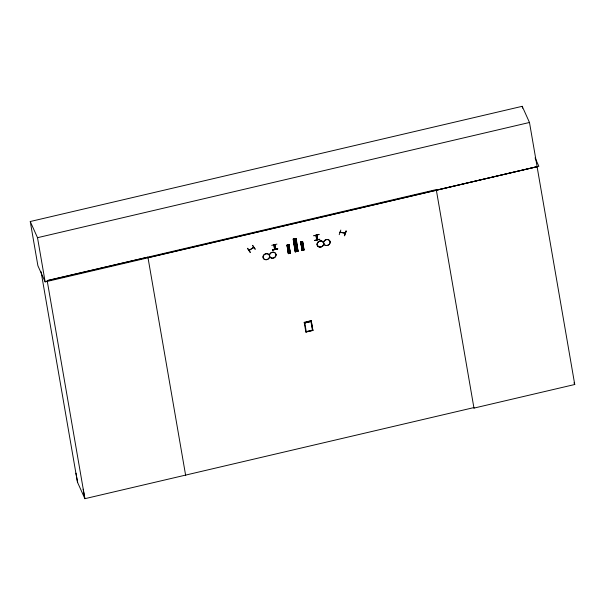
<?xml version="1.0" encoding="UTF-8"?>
<svg xmlns="http://www.w3.org/2000/svg" width="605" height="605" viewBox="0 0 605 605"><rect width="100%" height="100%" fill="white"/><g stroke="black" fill="none" stroke-linecap="round" stroke-linejoin="round"><path stroke-width="0.91" d="M274.42 247.029L274.882 246.87M275.056 247.218L274.594 247.377M312.808 330.368L311.204 320.968M249.305 249.721L249.411 249.956M253.518 247.18L253.646 247.649L253.389 247.195M250.349 252.293L247.687 248.232M340.812 230.051L339.216 234.695M344.971 233.023L345.047 233.53L344.623 232.955M344.336 235.67L346.211 231.087L345.871 230.906M346.196 231.08L344.623 235.821M249.578 250.13L249.464 249.774M345.062 233.091L340.123 232.108M250.145 252.429L247.505 248.489M249.078 250.205L253.624 247.415M298.227 251.173L295.187 251.839L293.319 238.975L296.185 238.446L298.023 251.158M294.075 238.907L293.659 238.998L295.595 251.756L293.319 238.975L294.06 238.922L296.079 251.65L294.015 238.93M290.188 253.208L288.804 244.632L286.967 245.169L288.358 253.654L288.918 253.525L287.579 245.033L287.08 245.078L288.993 244.722L290.347 253.215L288.857 244.715M295.263 238.65L297.32 251.377L295.429 238.514L295.936 238.453L297.978 251.12M288.653 244.798L289.75 253.344L290.355 253.208M288.827 244.685L289.734 253.344M300.738 241.819L302.046 250.447L300.738 241.819L302.492 241.425L303.438 250.137L302.175 241.554L303.665 250.092L304.035 250.009L302.681 241.516L300.655 241.962L302.387 250.372M301.108 241.788L302.402 250.364M288.328 253.654L290.309 253.223L289.863 253.276L288.487 244.76M297.32 251.377L297.721 251.287L295.679 238.559L297.705 251.294M302.016 250.447L304.043 250.001L302.492 241.425M302.477 250.304L302.129 250.349M303.476 250.13L303.876 249.963M274.519 246.953L274.526 247.339M317.088 237.712L316.604 237.773M310.879 321.119L312.49 330.512M252.595 245.365L255.249 249.29L252.58 245.358M248.973 249.994L249.147 250.402L253.669 247.581M330.126 241.803A3.373 2.934 -24.2 0 0 324.794 240.427A3.373 2.934 -24.2 0 0 325.664 245.479A3.373 2.934 -24.2 0 0 330.126 241.803L330.164 241.796M293.531 239.043L295.573 251.763M288.842 244.715L288.404 244.859L288.986 244.73M300.685 241.962L301.139 241.819M301.267 241.826L300.768 241.864M288.577 253.601L287.307 245.093L288.441 253.555M295.86 251.635L293.826 238.862M297.463 251.287L295.429 238.514M303.536 250.077L302.175 241.554M273.755 244.904L274.579 249.585M274.776 249.441L273.997 244.745M315.886 235.33L316.71 240.004M316.09 235.277L316.982 239.958L316.128 235.171M253.313 247.831L253.071 247.392M304.262 322.518L304.731 322.594L306.304 331.963M30.25 221.521L522.213 106.314L529.481 122.475L537.119 166.67L45.156 281.885L37.888 265.716L30.25 221.521L37.518 237.689L45.156 281.885M37.518 237.689L529.481 122.475M147.998 257.647L537.119 166.67M271.698 245.335L276.939 244.11M319.039 234.332L313.844 235.814M313.798 235.716L319.069 234.528M272.477 249.986L277.763 248.874L272.522 250.099M314.608 240.412L319.894 239.27L314.615 240.442M311.257 320.983L304.3 322.783L311.189 320.839M305.843 331.699L312.83 330.065M305.911 332.084L312.906 330.443L311.22 320.688L304.217 322.329L305.82 331.85M537.058 166.541L574.75 384.5L473.965 408.103L436.258 189.615L47.19 280.72L84.881 498.686L473.942 407.581L474.033 408.088M47.167 280.546L147.907 257.14L185.69 475.613M436.349 190.121L538.866 166.307L535.07 157.867M293.523 240.276L296.148 239.686M293.659 241.138L296.284 240.548M293.864 242.431L296.495 241.841M294.053 243.573L296.677 242.991M294.264 244.866L296.889 244.276M301.396 245.796L303.12 245.35M295.149 250.41L297.773 249.82M302.099 249.404L303.581 249.071M288.411 252.61L289.886 252.277M301.986 249.494L303.74 249.101M288.298 252.693L290.052 252.308M302.235 250.266L303.718 249.933M288.547 253.472L290.029 253.14M316.71 235.035L317.565 239.822L316.74 235.027M317.012 235.058L317.844 239.739M274.587 244.609L275.502 249.366L274.625 244.707M274.882 244.639L275.721 249.328M330.08 241.705A3.373 2.934 -24.2 0 0 324.749 240.329A3.373 2.934 -24.2 0 0 325.619 245.38A3.373 2.934 -24.2 0 0 330.08 241.705L330.156 241.743M323.698 243.248A3.388 2.949 -24.2 0 0 318.351 241.864A3.388 2.949 -24.2 0 0 319.221 246.931A3.388 2.949 -24.2 0 0 323.698 243.248A3.373 2.934 -24.2 0 0 318.336 241.826A3.373 2.934 -24.2 0 0 319.213 246.878A3.373 2.934 -24.2 0 0 323.667 243.21L323.743 243.248M340.055 232.57L340.645 232.441M293.153 239.119L295.202 251.839M296.117 251.635L295.701 251.725L293.727 238.99M249.169 250.364L248.988 249.918M317.133 237.311L316.551 237.447L317.073 237.326M344.608 233.401L344.555 233.001M573.979 382.784L574.75 384.5M344.895 233.265L339.942 232.305M340.471 232.176L340.396 232.411M339.995 232.138L340.139 232.607M302.719 242.862L300.995 243.308M302.863 243.724L301.131 244.17M302.984 244.488L301.26 244.934M289.031 246.069L287.307 246.515M289.167 246.931L287.443 247.377M289.296 247.695L287.572 248.141M289.432 248.557L287.708 249.003M305.873 331.835L312.876 330.353M83.172 489.226L84.881 498.686L77.463 482.185L41.064 271.668M75.965 473.193L77.674 482.654M522.213 106.314L522.531 108.151M277.763 248.852L272.522 250.077M287.42 244.995L288.774 253.518M287.05 245.025L288.373 253.646M288.124 248.224C288.472 249.608 289.371 247.256 288.124 248.224M301.812 245.017C302.16 246.401 303.06 244.049 301.812 245.017M269.649 255.968L269.633 255.976A3.38 2.942 -24.2 0 1 265.149 259.658A3.38 2.942 -24.2 0 1 264.279 254.599A3.38 2.942 -24.2 0 1 269.618 255.983M276.054 254.471L276.039 254.471A3.365 2.934 -24.2 0 1 271.562 258.146A3.365 2.934 -24.2 0 1 270.692 253.102A3.365 2.934 -24.2 0 1 276.009 254.478M311.333 321.406L304.353 323.07L311.333 321.406M302.629 242.287L300.882 242.681L302.629 242.287M288.94 245.494L287.186 245.887L288.94 245.494M269.626 255.915L269.611 255.923A3.365 2.934 -24.2 0 1 265.111 259.545A3.365 2.934 -24.2 0 1 264.234 254.501A3.365 2.934 -24.2 0 1 269.558 255.877L269.641 255.915M271.516 258.04A3.365 2.934 -24.2 0 0 275.963 254.38A3.365 2.934 -24.2 0 0 270.647 253.003A3.365 2.934 -24.2 0 0 271.516 258.04M319.259 246.976A3.373 2.934 -24.2 0 0 323.713 243.308A3.373 2.934 -24.2 0 0 318.381 241.924A3.373 2.934 -24.2 0 0 319.259 246.976"/></g></svg>
